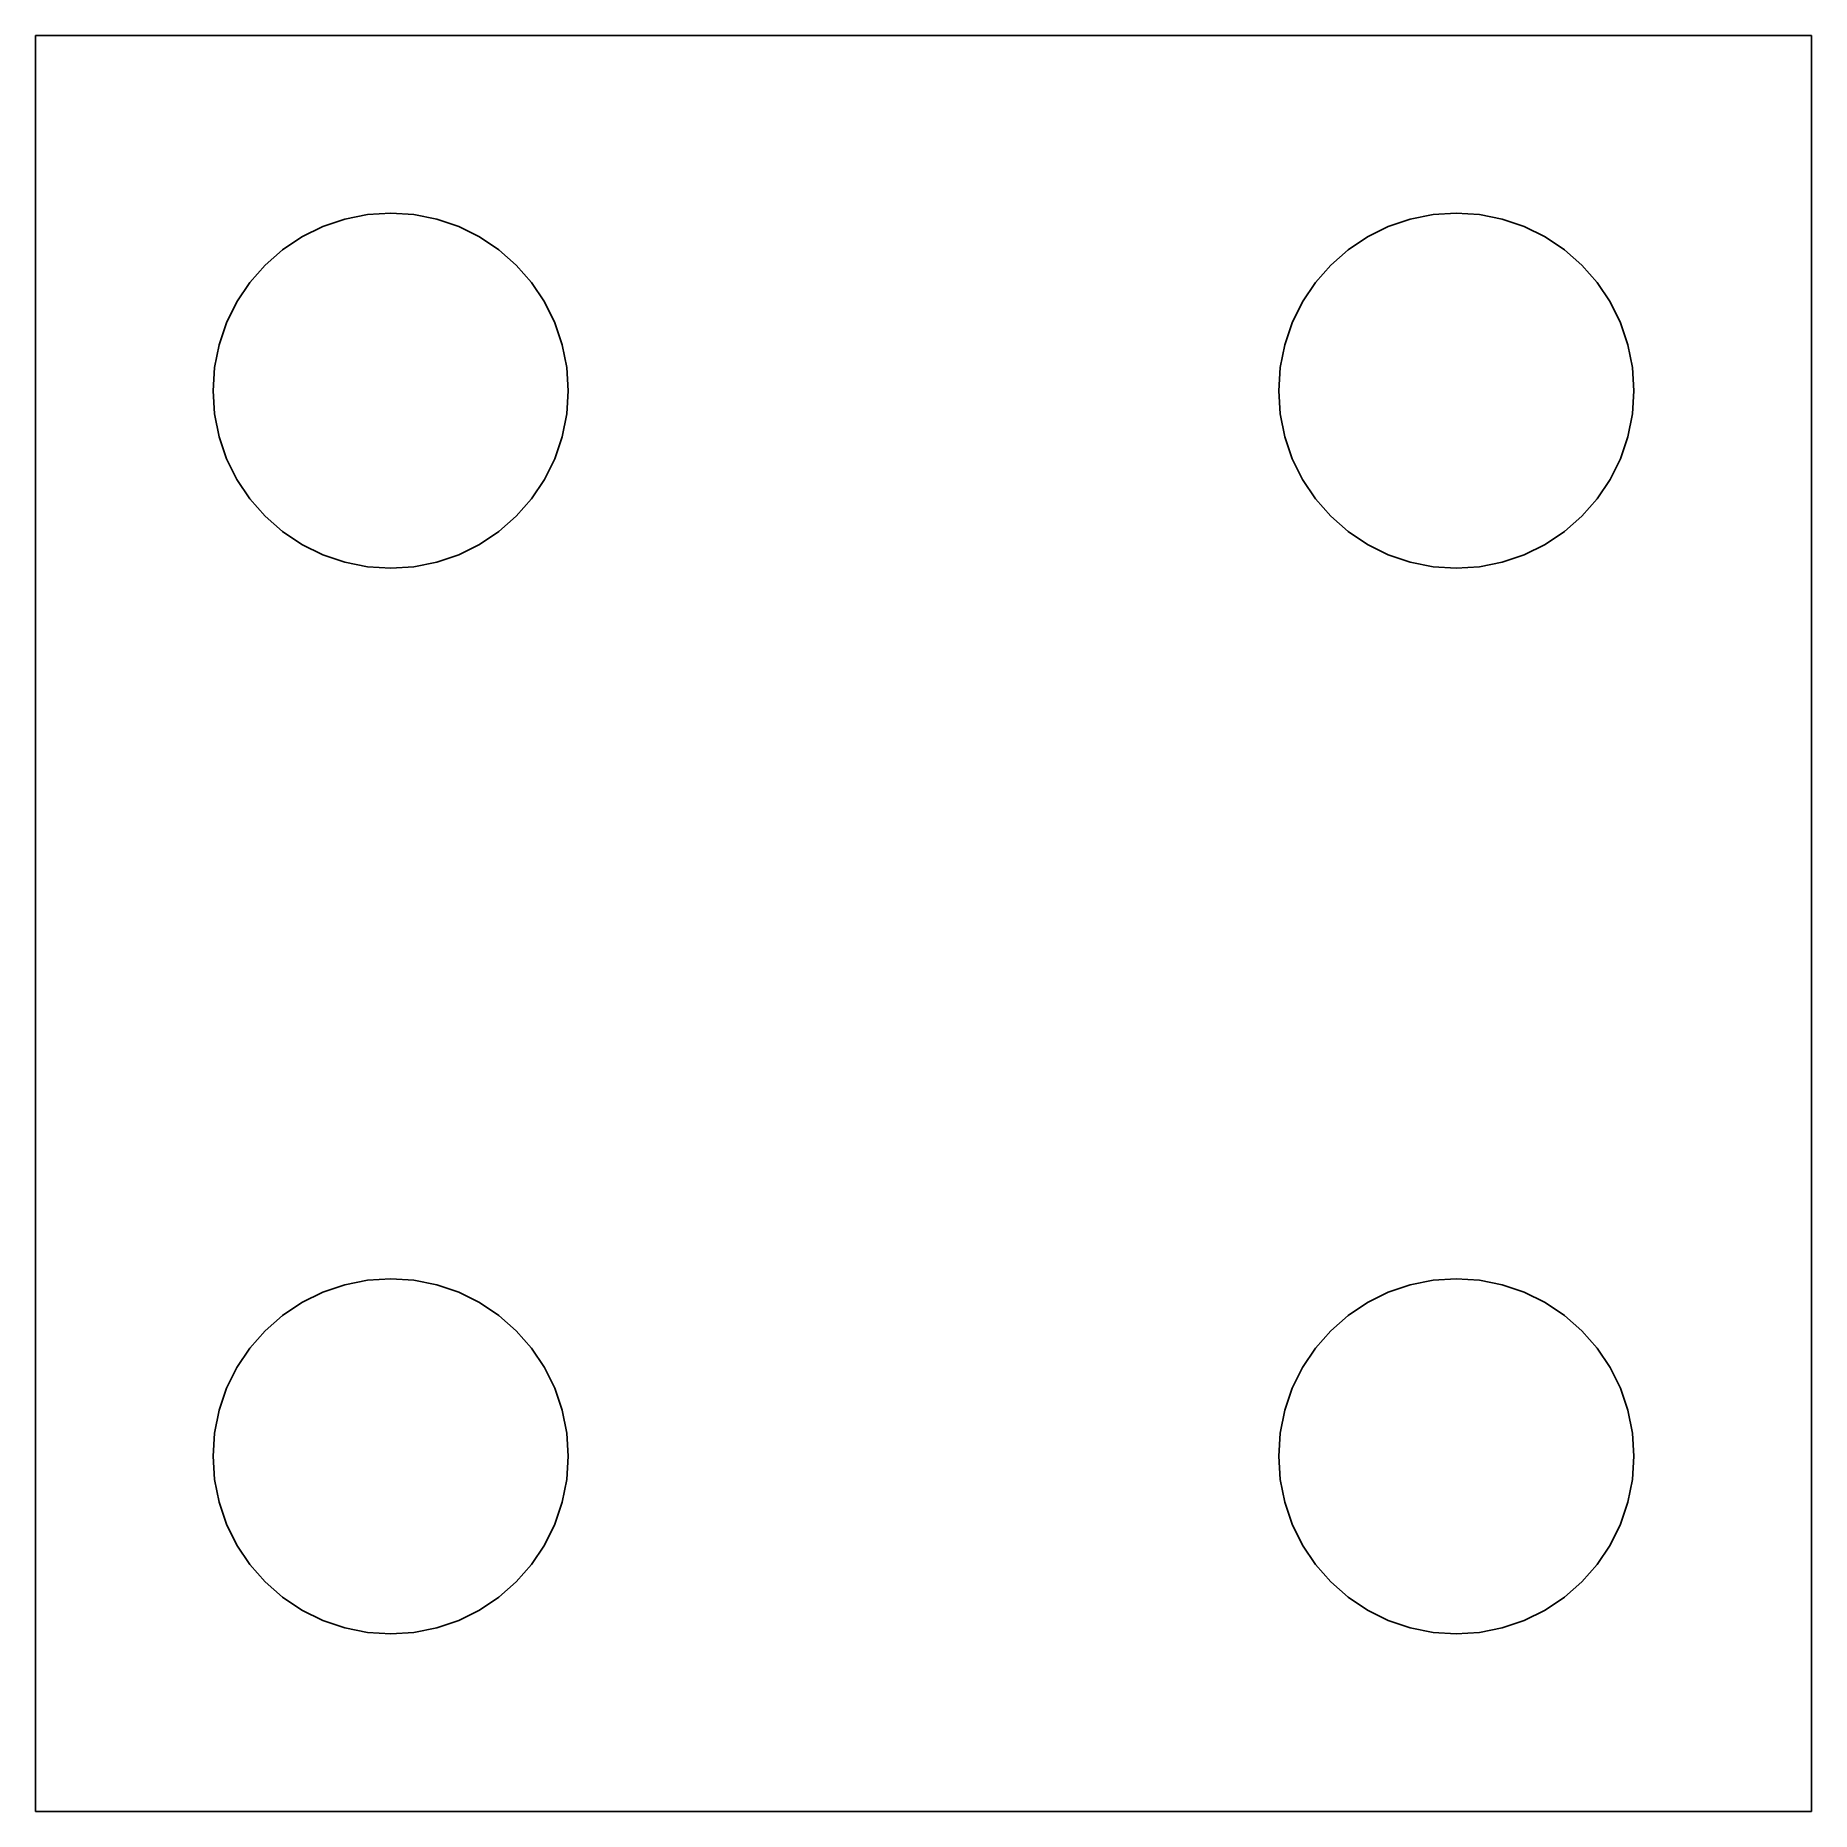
# Model space of a CAD drawing. Header units: metres. Extents: x -75 to 75, y -75 to 75.
import ezdxf

# ---------------------------------------------------------------- set-up
doc = ezdxf.new("R2010")
doc.units = ezdxf.units.M

msp = doc.modelspace()

# ---------------------------------------------------------------- linework, layer by layer
for p, q in [((-75, 75), (-75, -75)), ((75, 75), (-75, 75)), ((75, -75), (75, 75)), ((-46.9579, 59.8717), (-45, 60)), ((-45, 60), (-43.0421, 59.8717)), ((43.0421, 59.8717), (45, 60)), ((45, 60), (46.9579, 59.8717)), ((-52.5, 57.9904), (-50.7402, 58.8582)), ((-50.7402, 58.8582), (-48.8823, 59.4889)), ((-48.8823, 59.4889), (-46.9579, 59.8717)), ((-43.0421, 59.8717), (-41.1177, 59.4889)), ((-41.1177, 59.4889), (-39.2597, 58.8582)), ((-39.2597, 58.8582), (-37.5, 57.9904)), ((37.5, 57.9904), (39.2597, 58.8582)), ((39.2597, 58.8582), (41.1177, 59.4889)), ((41.1177, 59.4889), (43.0421, 59.8717)), ((46.9579, 59.8717), (48.8823, 59.4889)), ((48.8823, 59.4889), (50.7402, 58.8582)), ((50.7402, 58.8582), (52.5, 57.9904)), ((-54.1314, 56.9003), (-52.5, 57.9904)), ((-37.5, 57.9904), (-35.8686, 56.9003)), ((35.8686, 56.9003), (37.5, 57.9904)), ((52.5, 57.9904), (54.1314, 56.9003)), ((-56.9003, 54.1314), (-55.6066, 55.6066)), ((-55.6066, 55.6066), (-54.1314, 56.9003)), ((-35.8686, 56.9003), (-34.3934, 55.6066)), ((-34.3934, 55.6066), (-33.0997, 54.1314)), ((33.0997, 54.1314), (34.3934, 55.6066)), ((34.3934, 55.6066), (35.8686, 56.9003)), ((54.1314, 56.9003), (55.6066, 55.6066)), ((55.6066, 55.6066), (56.9003, 54.1314)), ((-57.9904, 52.5), (-56.9003, 54.1314)), ((-33.0997, 54.1314), (-32.0096, 52.5)), ((32.0096, 52.5), (33.0997, 54.1314)), ((56.9003, 54.1314), (57.9904, 52.5)), ((-58.8582, 50.7402), (-57.9904, 52.5)), ((-32.0096, 52.5), (-31.1418, 50.7402)), ((31.1418, 50.7402), (32.0096, 52.5)), ((57.9904, 52.5), (58.8582, 50.7402)), ((-59.4889, 48.8823), (-58.8582, 50.7402)), ((-31.1418, 50.7402), (-30.5111, 48.8823)), ((30.5111, 48.8823), (31.1418, 50.7402)), ((58.8582, 50.7402), (59.4889, 48.8823)), ((-59.8717, 46.9579), (-59.4889, 48.8823)), ((-30.5111, 48.8823), (-30.1283, 46.9579)), ((30.1283, 46.9579), (30.5111, 48.8823)), ((59.4889, 48.8823), (59.8717, 46.9579)), ((-60, 45), (-59.8717, 46.9579)), ((-30.1283, 46.9579), (-30, 45)), ((30, 45), (30.1283, 46.9579)), ((59.8717, 46.9579), (60, 45)), ((-59.8717, 43.0421), (-60, 45)), ((-30, 45), (-30.1283, 43.0421)), ((30.1283, 43.0421), (30, 45)), ((60, 45), (59.8717, 43.0421)), ((-59.4889, 41.1177), (-59.8717, 43.0421)), ((-30.1283, 43.0421), (-30.5111, 41.1177)), ((30.5111, 41.1177), (30.1283, 43.0421)), ((59.8717, 43.0421), (59.4889, 41.1177)), ((-58.8582, 39.2597), (-59.4889, 41.1177)), ((-30.5111, 41.1177), (-31.1418, 39.2597)), ((31.1418, 39.2597), (30.5111, 41.1177)), ((59.4889, 41.1177), (58.8582, 39.2597)), ((-57.9904, 37.5), (-58.8582, 39.2597)), ((-31.1418, 39.2597), (-32.0096, 37.5)), ((32.0096, 37.5), (31.1418, 39.2597)), ((58.8582, 39.2597), (57.9904, 37.5)), ((-56.9003, 35.8686), (-57.9904, 37.5)), ((-32.0096, 37.5), (-33.0997, 35.8686)), ((33.0997, 35.8686), (32.0096, 37.5)), ((57.9904, 37.5), (56.9003, 35.8686)), ((-55.6066, 34.3934), (-56.9003, 35.8686)), ((-33.0997, 35.8686), (-34.3934, 34.3934)), ((34.3934, 34.3934), (33.0997, 35.8686)), ((56.9003, 35.8686), (55.6066, 34.3934)), ((-54.1314, 33.0997), (-55.6066, 34.3934)), ((-52.5, 32.0096), (-54.1314, 33.0997)), ((-35.8686, 33.0997), (-37.5, 32.0096)), ((-34.3934, 34.3934), (-35.8686, 33.0997)), ((35.8686, 33.0997), (34.3934, 34.3934)), ((37.5, 32.0096), (35.8686, 33.0997)), ((54.1314, 33.0997), (52.5, 32.0096)), ((55.6066, 34.3934), (54.1314, 33.0997)), ((-50.7402, 31.1418), (-52.5, 32.0096)), ((-37.5, 32.0096), (-39.2597, 31.1418)), ((39.2597, 31.1418), (37.5, 32.0096)), ((52.5, 32.0096), (50.7402, 31.1418)), ((-48.8823, 30.5111), (-50.7402, 31.1418)), ((-46.9579, 30.1283), (-48.8823, 30.5111)), ((-45, 30), (-46.9579, 30.1283)), ((-43.0421, 30.1283), (-45, 30)), ((-41.1177, 30.5111), (-43.0421, 30.1283)), ((-39.2597, 31.1418), (-41.1177, 30.5111)), ((41.1177, 30.5111), (39.2597, 31.1418)), ((43.0421, 30.1283), (41.1177, 30.5111)), ((45, 30), (43.0421, 30.1283)), ((46.9579, 30.1283), (45, 30)), ((48.8823, 30.5111), (46.9579, 30.1283)), ((50.7402, 31.1418), (48.8823, 30.5111)), ((-46.9579, -30.1283), (-45, -30)), ((-45, -30), (-43.0421, -30.1283)), ((43.0421, -30.1283), (45, -30)), ((45, -30), (46.9579, -30.1283)), ((-52.5, -32.0096), (-50.7402, -31.1418)), ((-50.7402, -31.1418), (-48.8823, -30.5111)), ((-48.8823, -30.5111), (-46.9579, -30.1283)), ((-43.0421, -30.1283), (-41.1177, -30.5111)), ((-41.1177, -30.5111), (-39.2597, -31.1418)), ((-39.2597, -31.1418), (-37.5, -32.0096)), ((37.5, -32.0096), (39.2597, -31.1418)), ((39.2597, -31.1418), (41.1177, -30.5111)), ((41.1177, -30.5111), (43.0421, -30.1283)), ((46.9579, -30.1283), (48.8823, -30.5111)), ((48.8823, -30.5111), (50.7402, -31.1418)), ((50.7402, -31.1418), (52.5, -32.0096)), ((-54.1314, -33.0997), (-52.5, -32.0096)), ((-37.5, -32.0096), (-35.8686, -33.0997)), ((35.8686, -33.0997), (37.5, -32.0096)), ((52.5, -32.0096), (54.1314, -33.0997)), ((-56.9003, -35.8686), (-55.6066, -34.3934)), ((-55.6066, -34.3934), (-54.1314, -33.0997)), ((-35.8686, -33.0997), (-34.3934, -34.3934)), ((-34.3934, -34.3934), (-33.0997, -35.8686)), ((33.0997, -35.8686), (34.3934, -34.3934)), ((34.3934, -34.3934), (35.8686, -33.0997)), ((54.1314, -33.0997), (55.6066, -34.3934)), ((55.6066, -34.3934), (56.9003, -35.8686)), ((-57.9904, -37.5), (-56.9003, -35.8686)), ((-33.0997, -35.8686), (-32.0096, -37.5)), ((32.0096, -37.5), (33.0997, -35.8686)), ((56.9003, -35.8686), (57.9904, -37.5)), ((-58.8582, -39.2597), (-57.9904, -37.5)), ((-32.0096, -37.5), (-31.1418, -39.2597)), ((31.1418, -39.2597), (32.0096, -37.5)), ((57.9904, -37.5), (58.8582, -39.2597)), ((-59.4889, -41.1177), (-58.8582, -39.2597)), ((-31.1418, -39.2597), (-30.5111, -41.1177)), ((30.5111, -41.1177), (31.1418, -39.2597)), ((58.8582, -39.2597), (59.4889, -41.1177)), ((-59.8716, -43.0421), (-59.4889, -41.1177)), ((-30.5111, -41.1177), (-30.1283, -43.0421)), ((30.1283, -43.0421), (30.5111, -41.1177)), ((59.4889, -41.1177), (59.8717, -43.0421)), ((-60, -45), (-59.8716, -43.0421)), ((-30.1283, -43.0421), (-30, -45)), ((30, -45), (30.1283, -43.0421)), ((59.8717, -43.0421), (60, -45)), ((-59.8716, -46.9579), (-60, -45)), ((-30, -45), (-30.1283, -46.9579)), ((30.1283, -46.9579), (30, -45)), ((60, -45), (59.8717, -46.9579)), ((-59.4889, -48.8823), (-59.8716, -46.9579)), ((-30.1283, -46.9579), (-30.5111, -48.8823)), ((30.5111, -48.8823), (30.1283, -46.9579)), ((59.8717, -46.9579), (59.4889, -48.8823)), ((-58.8582, -50.7402), (-59.4889, -48.8823)), ((-30.5111, -48.8823), (-31.1418, -50.7402)), ((31.1418, -50.7402), (30.5111, -48.8823)), ((59.4889, -48.8823), (58.8582, -50.7402)), ((-57.9904, -52.5), (-58.8582, -50.7402)), ((-31.1418, -50.7402), (-32.0096, -52.5)), ((32.0096, -52.5), (31.1418, -50.7402)), ((58.8582, -50.7402), (57.9904, -52.5)), ((-56.9003, -54.1314), (-57.9904, -52.5)), ((-32.0096, -52.5), (-33.0997, -54.1314)), ((33.0997, -54.1314), (32.0096, -52.5)), ((57.9904, -52.5), (56.9003, -54.1314)), ((-55.6066, -55.6066), (-56.9003, -54.1314)), ((-33.0997, -54.1314), (-34.3934, -55.6066)), ((34.3934, -55.6066), (33.0997, -54.1314)), ((56.9003, -54.1314), (55.6066, -55.6066)), ((-54.1314, -56.9003), (-55.6066, -55.6066)), ((-52.5, -57.9904), (-54.1314, -56.9003)), ((-35.8686, -56.9003), (-37.5, -57.9904)), ((-34.3934, -55.6066), (-35.8686, -56.9003)), ((35.8686, -56.9003), (34.3934, -55.6066)), ((37.5, -57.9904), (35.8686, -56.9003)), ((54.1314, -56.9003), (52.5, -57.9904)), ((55.6066, -55.6066), (54.1314, -56.9003)), ((-50.7402, -58.8582), (-52.5, -57.9904)), ((-37.5, -57.9904), (-39.2597, -58.8582)), ((39.2597, -58.8582), (37.5, -57.9904)), ((52.5, -57.9904), (50.7402, -58.8582)), ((-48.8823, -59.4889), (-50.7402, -58.8582)), ((-46.9579, -59.8716), (-48.8823, -59.4889)), ((-45, -60), (-46.9579, -59.8716)), ((-43.0421, -59.8716), (-45, -60)), ((-41.1177, -59.4889), (-43.0421, -59.8716)), ((-39.2597, -58.8582), (-41.1177, -59.4889)), ((41.1177, -59.4889), (39.2597, -58.8582)), ((43.0421, -59.8717), (41.1177, -59.4889)), ((45, -60), (43.0421, -59.8717)), ((46.9579, -59.8717), (45, -60)), ((48.8823, -59.4889), (46.9579, -59.8717)), ((50.7402, -58.8582), (48.8823, -59.4889)), ((-75, -75), (75, -75))]:
    msp.add_line(p, q)

doc.saveas('drawing.dxf')
